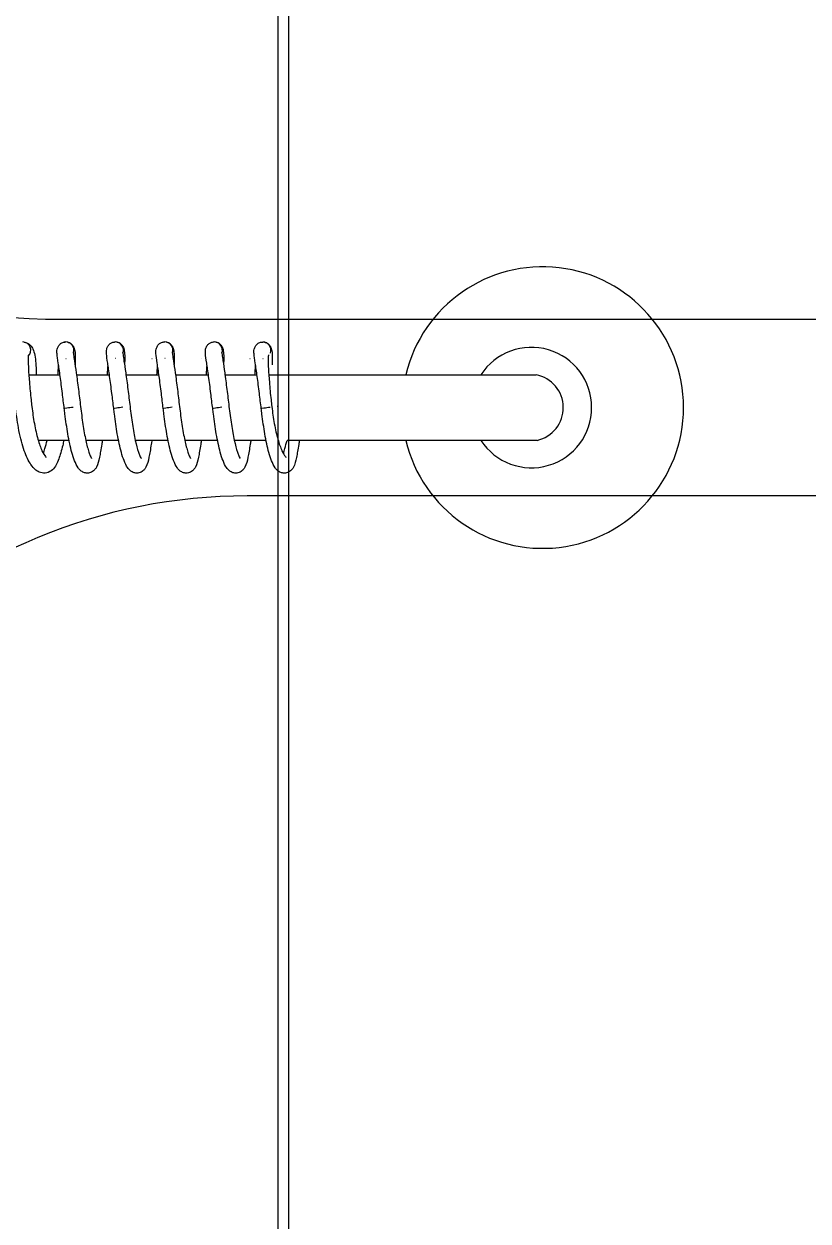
# Model space of a CAD drawing. Header units: metres. Extents: x 116 to 391, y -213 to 56.
# Drawn here: x 321.7922 to 321.9357, y -125.2339 to -125.0148 of the extents above; entities that cross this region are included whole.
import ezdxf

# ---------------------------------------------------------------- set-up
doc = ezdxf.new("R2010")
doc.units = ezdxf.units.M
doc.layers.add('A-PISO', color=30, linetype='Continuous')
doc.layers.add('AR-157$0$A-MUEBLES FIJOS', color=8, linetype='Continuous')

# ---------------------------------------------------------------- blocks, each defined once
blk = doc.blocks.new('AR-157$0$503-3D')
at = {"color": 0}
for points in [[(-25.6, 52), (-10.05, 52, -0.414214), (1.95, 40), (1.95, 16.58, -0.414214), (-10.05, 4.58), (-25.6, 4.58, -0.414214), (-37.6, 16.58), (-37.6, 40, -0.414214)], [(15.18, 46.61), (27.6, 46.61, -0.414214), (37.6, 36.61), (37.6, 14.58, -0.414214), (27.6, 4.58), (15.18, 4.58, -0.414214), (5.18, 14.58), (5.18, 36.61, -0.414214)]]:
    blk.add_lwpolyline(points, format="xyb", close=True, dxfattribs=at)
blk = doc.blocks.new('AR-157$0$EB1005-S')
at = {"color": 0}
for p, q in [((0.6, -11.506), (0.6, -12.076)), ((-0.6, -12.242), (-0.6, -11.678)), ((0.6, -12.378), (0.6, -12.981)), ((-0.6, -13.147), (-0.6, -12.548)), ((0.6, -13.284), (0.6, -13.886)), ((-0.6, -14.053), (-0.6, -13.454)), ((0.6, -14.189), (0.6, -14.792)), ((-0.6, -14.958), (-0.6, -14.359)), ((0.6, -15.095), (0.6, -15.68)), ((-0.6, -15.846), (-0.6, -15.265)), ((0.6, -15.896), (0.6, -20.787)), ((-0.6, -18.398), (-0.6, -16.23)), ((0.6, -17.736), (0.6, -18.228)), ((-0.6, -20.805), (-0.6, -17.886))]:
    blk.add_line(p, q, dxfattribs=at)
for centre, radius, start, end in [((0, -20.907), 2.576, 103.4691, 76.5309), ((0, -20.701), 1.102, 122.9858, 57.0142), ((-0.002, -20.671), 0.613, 192.6228, 349.1066)]:
    blk.add_arc(centre, radius, start, end, dxfattribs=at)
for centre, major_axis, ratio, start_param, end_param in [((0, -11.412), (-0.018, 0.149), 0.020828, 3.142059, 3.335271), ((1.05, -11.396), (-0.15, 0), 0.981023, 0.747236, 3.141278), ((0, -12.303), (-0.018, 0.149), 0.008866, 4.597377, 6.28036), ((1.05, -12.182), (-0.15, 0), 0.995312, 0.001266, 0.033099), ((1.05, -12.182), (-0.15, 0), 0.995312, 1.212878, 3.140964), ((1.05, -12.181), (-0.15, 0), 0.995304, 3.145937, 3.341641), ((0, -12.3), (-0.018, 0.149), 0.008866, 3.143383, 3.237729), ((0, -12.303), (-0.018, 0.149), 0.008866, 3.143383, 3.237729), ((0.001, -13.208), (-0.018, 0.149), 0.008866, 4.597377, 6.28036), ((1.051, -13.087), (-0.15, 0), 0.995312, 0.001266, 0.033099), ((1.051, -13.087), (-0.15, 0), 0.995312, 1.212878, 3.140964), ((0, -13.205), (-0.018, 0.149), 0.008866, 3.143383, 3.237729), ((0.001, -13.208), (-0.018, 0.149), 0.008866, 3.143383, 3.237729), ((1.05, -13.76), (-0.15, 0), 0.995038, 6.264901, 6.278883), ((1.05, -13.759), (-0.15, 0), 0.995047, 0.000849, 0.002303), ((1.05, -13.759), (-0.15, 0), 0.995047, 0.002303, 0.003303), ((1.05, -13.76), (-0.15, 0), 0.995038, 6.279883, 6.282798), ((0.001, -14.113), (-0.018, 0.149), 0.008866, 4.597377, 6.28036), ((1.051, -13.993), (-0.15, 0), 0.995312, 0.001266, 0.033099), ((1.051, -13.993), (-0.15, 0), 0.995312, 1.212878, 3.140964), ((0.001, -14.111), (-0.018, 0.149), 0.008866, 3.143383, 3.237729), ((0.001, -14.113), (-0.018, 0.149), 0.008866, 3.143383, 3.237729), ((1.05, -14.666), (-0.15, 0), 0.995038, 6.264901, 6.278883), ((1.05, -14.665), (-0.15, 0), 0.995047, 0.002303, 0.003303), ((1.05, -14.666), (-0.15, 0), 0.995038, 6.279883, 6.282798), ((0.001, -15.019), (-0.018, 0.149), 0.008866, 4.597377, 6.28036), ((1.051, -14.898), (-0.15, 0), 0.995312, 1.212878, 3.140964), ((0.001, -15.016), (-0.018, 0.149), 0.008866, 3.143383, 3.237729), ((0.001, -15.019), (-0.018, 0.149), 0.008866, 3.143383, 3.237729), ((1.049, -15.554), (-0.15, 0), 0.995038, 6.264901, 6.278883), ((-0.001, -15.907), (-0.018, 0.149), 0.008866, 4.597377, 6.28036), ((1.049, -15.553), (-0.15, 0), 0.995047, 0.000849, 0.002303), ((1.049, -15.553), (-0.15, 0), 0.995047, 0.002303, 0.003303), ((1.049, -15.554), (-0.15, 0), 0.995038, 6.279883, 6.282798), ((1.049, -15.786), (-0.15, 0), 0.995312, 0.001266, 0.033099), ((1.049, -15.786), (-0.15, 0), 0.995312, 1.212878, 3.140964), ((-0.001, -15.904), (-0.018, 0.149), 0.008866, 3.143383, 3.237729), ((-0.001, -15.907), (-0.018, 0.149), 0.008866, 3.143383, 3.237729), ((1.05, -16.054), (-0.15, 0), 0.923244, 0.002303, 0.003303), ((1.05, -16.055), (-0.15, 0), 0.92321, 6.279883, 6.28342)]:
    blk.add_ellipse(centre, major_axis=major_axis, ratio=ratio, start_param=start_param, end_param=end_param, dxfattribs=at)
for points, knots in [([(-0.6, -12.148), (-0.632, -12.14), (-0.663, -12.133), (-0.787, -12.103), (-0.871, -12.08), (-1.02, -12.025), (-1.087, -11.995), (-1.164, -11.91), (-1.185, -11.873), (-1.203, -11.796), (-1.201, -11.757), (-1.181, -11.689), (-1.164, -11.66), (-1.117, -11.6), (-1.083, -11.572), (-0.977, -11.499), (-0.892, -11.459), (-0.684, -11.386), (-0.557, -11.353), (-0.294, -11.301), (-0.155, -11.28), (-0.018, -11.263)], [0.611274, 0.611274, 0.611274, 0.611274, 0.724425, 0.724425, 1.087459, 1.087459, 1.497335, 1.497335, 1.686915, 1.686915, 1.862632, 1.862632, 2.031104, 2.031104, 2.268562, 2.268562, 2.685038, 2.685038, 3.124857, 3.124857, 3.538888, 3.538888, 3.538888, 3.538888]), ([(0.018, -11.561), (-0.087, -11.574), (-0.193, -11.589), (-0.396, -11.626), (-0.494, -11.648), (-0.661, -11.695), (-0.734, -11.721), (-0.84, -11.769), (-0.879, -11.794), (-0.904, -11.815), (-0.907, -11.819), (-0.909, -11.821), (-0.909, -11.821), (-0.909, -11.821)], [0, 0, 0, 0, 0.317529, 0.317529, 0.644451, 0.644451, 0.9582, 0.9582, 1.252389, 1.252389, 1.372066, 1.372066, 1.392245, 1.392245, 1.392245, 1.392245]), ([(0.966, -11.5), (0.966, -11.5), (0.965, -11.5), (0.959, -11.498), (0.95, -11.497), (0.919, -11.494), (0.894, -11.494), (0.821, -11.494), (0.769, -11.496), (0.636, -11.503), (0.551, -11.509), (0.36, -11.525), (0.251, -11.535), (0.1, -11.551), (0.059, -11.556), (0.018, -11.561)], [0.32183, 0.32183, 0.32183, 0.32183, 0.363098, 0.363098, 0.480473, 0.480473, 0.651461, 0.651461, 0.893817, 0.893817, 1.200219, 1.200219, 1.5353, 1.5353, 1.659037, 1.659037, 1.659037, 1.659037]), ([(1.198, -11.419), (1.195, -11.44), (1.189, -11.461), (1.169, -11.501), (1.154, -11.521), (1.116, -11.555), (1.094, -11.568), (1.037, -11.596), (0.999, -11.606), (0.871, -11.632), (0.76, -11.639), (0.621, -11.638), (0.61, -11.638), (0.6, -11.638)], [0.033778, 0.033778, 0.033778, 0.033778, 0.123022, 0.123022, 0.234961, 0.234961, 0.375435, 0.375435, 0.603934, 0.603934, 1.084733, 1.084733, 1.122303, 1.122303, 1.122303, 1.122303]), ([(-0.84, -11.772), (-0.814, -11.781), (-0.782, -11.791), (-0.704, -11.814), (-0.654, -11.827), (-0.6, -11.84)], [2.1504989, 2.1504989, 2.1504989, 2.1504989, 2.3175796, 2.3175796, 2.5229813, 2.5229813, 2.5229813, 2.5229813]), ([(-0.018, -12.154), (0.075, -12.142), (0.169, -12.131), (0.37, -12.107), (0.476, -12.093), (0.662, -12.067), (0.745, -12.054), (0.884, -12.034), (0.939, -12.025), (1.011, -12.02), (1.034, -12.017), (1.079, -12.027), (1.089, -12.03), (1.117, -12.041), (1.135, -12.052), (1.164, -12.079), (1.176, -12.095), (1.192, -12.129), (1.198, -12.148), (1.2, -12.17), (1.2, -12.175), (1.2, -12.18), (1.2, -12.181), (1.2, -12.182), (1.2, -12.182), (1.2, -12.182), (1.2, -12.182), (1.2, -12.182)], [0, 0, 0, 0, 0.28222, 0.28222, 0.628576, 0.628576, 0.969694, 0.969694, 1.323784, 1.323784, 1.516267, 1.516267, 1.566508, 1.566508, 1.642169, 1.642169, 1.707637, 1.707637, 1.770984, 1.770984, 1.786704, 1.786704, 1.789649, 1.789649, 1.789776, 1.789776, 1.789849, 1.789849, 1.789849, 1.789849]), ([(0.6, -12.038), (0.618, -12.04), (0.635, -12.041), (0.694, -12.046), (0.734, -12.049), (0.77, -12.051)], [0.6169147, 0.6169147, 0.6169147, 0.6169147, 0.6820624, 0.6820624, 0.8430163, 0.8430163, 0.8430163, 0.8430163]), ([(-0.6, -12.853), (-0.625, -12.849), (-0.649, -12.845), (-0.764, -12.826), (-0.844, -12.812), (-0.982, -12.784), (-1.036, -12.772), (-1.106, -12.735), (-1.12, -12.725), (-1.151, -12.7), (-1.168, -12.68), (-1.193, -12.631), (-1.2, -12.602), (-1.199, -12.552), (-1.195, -12.529), (-1.178, -12.487), (-1.165, -12.469), (-1.136, -12.435), (-1.118, -12.42), (-1.063, -12.382), (-1.021, -12.362), (-0.928, -12.325), (-0.877, -12.309), (-0.723, -12.266), (-0.606, -12.242), (-0.367, -12.2), (-0.242, -12.182), (-0.084, -12.162), (-0.051, -12.158), (-0.018, -12.154)], [0.613067, 0.613067, 0.613067, 0.613067, 0.702952, 0.702952, 1.052109, 1.052109, 1.428982, 1.428982, 1.524435, 1.524435, 1.64078, 1.64078, 1.752529, 1.752529, 1.84611, 1.84611, 1.952012, 1.952012, 2.088944, 2.088944, 2.367274, 2.367274, 2.615898, 2.615898, 3.038206, 3.038206, 3.41692, 3.41692, 3.517214, 3.517214, 3.517214, 3.517214]), ([(1.197, -12.211), (1.195, -12.221), (1.192, -12.231), (1.182, -12.258), (1.171, -12.274), (1.147, -12.301), (1.133, -12.312), (1.106, -12.328), (1.093, -12.333), (1.066, -12.342), (1.052, -12.345), (1.003, -12.353), (0.966, -12.355), (0.881, -12.356), (0.835, -12.354), (0.784, -12.352)], [0.0358434, 0.0358434, 0.0358434, 0.0358434, 0.0707604, 0.0707604, 0.1379711, 0.1379711, 0.2078791, 0.2078791, 0.2802102, 0.2802102, 0.382308, 0.382308, 0.6448485, 0.6448485, 0.8743786, 0.8743786, 0.8743786, 0.8743786]), ([(0.019, -12.452), (-0.091, -12.465), (-0.203, -12.48), (-0.412, -12.512), (-0.513, -12.529), (-0.684, -12.566), (-0.758, -12.586), (-0.841, -12.614), (-0.864, -12.622), (-0.898, -12.637), (-0.912, -12.644), (-0.927, -12.652), (-0.93, -12.655), (-0.93, -12.655)], [0, 0, 0, 0, 0.332421, 0.332421, 0.667954, 0.667954, 0.991586, 0.991586, 1.142531, 1.142531, 1.278902, 1.278902, 1.385372, 1.385372, 1.385372, 1.385372]), ([(1.02, -12.32), (1.02, -12.32), (1.02, -12.32), (1.019, -12.32), (1.015, -12.32), (0.999, -12.321), (0.984, -12.323), (0.936, -12.329), (0.897, -12.335), (0.791, -12.351), (0.717, -12.362), (0.544, -12.386), (0.439, -12.4), (0.23, -12.426), (0.124, -12.439), (0.019, -12.452)], [0.329548, 0.329548, 0.329548, 0.329548, 0.335819, 0.335819, 0.418572, 0.418572, 0.555999, 0.555999, 0.779872, 0.779872, 1.081742, 1.081742, 1.428565, 1.428565, 1.745675, 1.745675, 1.745675, 1.745675]), ([(-0.018, -13.059), (0.076, -13.048), (0.17, -13.037), (0.37, -13.012), (0.476, -12.998), (0.663, -12.972), (0.746, -12.96), (0.884, -12.939), (0.939, -12.93), (1.011, -12.925), (1.034, -12.923), (1.079, -12.932), (1.09, -12.935), (1.117, -12.947), (1.135, -12.957), (1.164, -12.985), (1.176, -13.001), (1.193, -13.034), (1.198, -13.053), (1.2, -13.076), (1.201, -13.08), (1.201, -13.085), (1.201, -13.086), (1.201, -13.087), (1.201, -13.087), (1.201, -13.087), (1.201, -13.087), (1.201, -13.087)], [0, 0, 0, 0, 0.28222, 0.28222, 0.628576, 0.628576, 0.969694, 0.969694, 1.323784, 1.323784, 1.516267, 1.516267, 1.566508, 1.566508, 1.642169, 1.642169, 1.707637, 1.707637, 1.770984, 1.770984, 1.786704, 1.786704, 1.789649, 1.789649, 1.789776, 1.789776, 1.789849, 1.789849, 1.789849, 1.789849]), ([(-0.599, -13.758), (-0.624, -13.754), (-0.649, -13.75), (-0.764, -13.731), (-0.844, -13.717), (-0.982, -13.689), (-1.035, -13.678), (-1.106, -13.64), (-1.12, -13.631), (-1.15, -13.605), (-1.168, -13.585), (-1.192, -13.536), (-1.199, -13.507), (-1.199, -13.457), (-1.194, -13.435), (-1.177, -13.393), (-1.165, -13.375), (-1.135, -13.34), (-1.118, -13.325), (-1.062, -13.287), (-1.021, -13.267), (-0.927, -13.231), (-0.876, -13.214), (-0.723, -13.172), (-0.606, -13.147), (-0.366, -13.105), (-0.242, -13.088), (-0.084, -13.067), (-0.051, -13.063), (-0.018, -13.059)], [0.613067, 0.613067, 0.613067, 0.613067, 0.702952, 0.702952, 1.052109, 1.052109, 1.428982, 1.428982, 1.524435, 1.524435, 1.64078, 1.64078, 1.752529, 1.752529, 1.84611, 1.84611, 1.952012, 1.952012, 2.088944, 2.088944, 2.367274, 2.367274, 2.615898, 2.615898, 3.038206, 3.038206, 3.41692, 3.41692, 3.517214, 3.517214, 3.517214, 3.517214]), ([(0.601, -12.943), (0.618, -12.945), (0.636, -12.946), (0.694, -12.951), (0.734, -12.954), (0.77, -12.956)], [0.6169147, 0.6169147, 0.6169147, 0.6169147, 0.6820624, 0.6820624, 0.8430163, 0.8430163, 0.8430163, 0.8430163]), ([(1.198, -13.117), (1.196, -13.127), (1.193, -13.136), (1.182, -13.163), (1.171, -13.18), (1.147, -13.207), (1.133, -13.217), (1.106, -13.233), (1.094, -13.239), (1.066, -13.248), (1.052, -13.251), (1.004, -13.259), (0.967, -13.26), (0.881, -13.261), (0.836, -13.26), (0.784, -13.257)], [0.0358434, 0.0358434, 0.0358434, 0.0358434, 0.0707604, 0.0707604, 0.1379711, 0.1379711, 0.2078791, 0.2078791, 0.2802102, 0.2802102, 0.382308, 0.382308, 0.6448485, 0.6448485, 0.8743786, 0.8743786, 0.8743786, 0.8743786]), ([(0.019, -13.357), (-0.091, -13.371), (-0.202, -13.385), (-0.412, -13.417), (-0.512, -13.435), (-0.684, -13.472), (-0.758, -13.491), (-0.84, -13.519), (-0.863, -13.528), (-0.898, -13.542), (-0.911, -13.549), (-0.926, -13.558), (-0.93, -13.56), (-0.93, -13.56)], [0, 0, 0, 0, 0.332421, 0.332421, 0.667954, 0.667954, 0.991586, 0.991586, 1.142531, 1.142531, 1.278902, 1.278902, 1.385372, 1.385372, 1.385372, 1.385372]), ([(1.02, -13.226), (1.02, -13.226), (1.02, -13.226), (1.02, -13.226), (1.016, -13.226), (1, -13.227), (0.985, -13.228), (0.936, -13.235), (0.897, -13.24), (0.791, -13.256), (0.718, -13.267), (0.544, -13.292), (0.439, -13.305), (0.23, -13.331), (0.124, -13.344), (0.019, -13.357)], [0.329548, 0.329548, 0.329548, 0.329548, 0.335819, 0.335819, 0.418572, 0.418572, 0.555999, 0.555999, 0.779872, 0.779872, 1.081742, 1.081742, 1.428565, 1.428565, 1.745675, 1.745675, 1.745675, 1.745675]), ([(-0.599, -14.663), (-0.624, -14.659), (-0.648, -14.655), (-0.763, -14.636), (-0.844, -14.623), (-0.981, -14.594), (-1.035, -14.583), (-1.105, -14.545), (-1.12, -14.536), (-1.15, -14.51), (-1.167, -14.491), (-1.192, -14.442), (-1.199, -14.412), (-1.199, -14.362), (-1.194, -14.34), (-1.177, -14.298), (-1.165, -14.28), (-1.135, -14.245), (-1.117, -14.231), (-1.062, -14.192), (-1.021, -14.173), (-0.927, -14.136), (-0.876, -14.12), (-0.723, -14.077), (-0.606, -14.052), (-0.366, -14.011), (-0.242, -13.993), (-0.084, -13.973), (-0.051, -13.969), (-0.017, -13.965)], [0.613067, 0.613067, 0.613067, 0.613067, 0.702952, 0.702952, 1.052109, 1.052109, 1.428982, 1.428982, 1.524435, 1.524435, 1.64078, 1.64078, 1.752529, 1.752529, 1.84611, 1.84611, 1.952012, 1.952012, 2.088944, 2.088944, 2.367274, 2.367274, 2.615898, 2.615898, 3.038206, 3.038206, 3.41692, 3.41692, 3.517214, 3.517214, 3.517214, 3.517214]), ([(-0.017, -13.965), (0.076, -13.953), (0.17, -13.942), (0.37, -13.917), (0.477, -13.904), (0.663, -13.878), (0.746, -13.865), (0.885, -13.844), (0.94, -13.836), (1.012, -13.83), (1.035, -13.828), (1.08, -13.838), (1.09, -13.841), (1.118, -13.852), (1.136, -13.863), (1.165, -13.89), (1.177, -13.906), (1.193, -13.94), (1.198, -13.958), (1.201, -13.981), (1.201, -13.986), (1.201, -13.991), (1.201, -13.992), (1.201, -13.992), (1.201, -13.993), (1.201, -13.993), (1.201, -13.993), (1.201, -13.993)], [0, 0, 0, 0, 0.28222, 0.28222, 0.628576, 0.628576, 0.969694, 0.969694, 1.323784, 1.323784, 1.516267, 1.516267, 1.566508, 1.566508, 1.642169, 1.642169, 1.707637, 1.707637, 1.770984, 1.770984, 1.786704, 1.786704, 1.789649, 1.789649, 1.789776, 1.789776, 1.789849, 1.789849, 1.789849, 1.789849]), ([(0.601, -13.849), (0.619, -13.85), (0.636, -13.852), (0.695, -13.857), (0.734, -13.859), (0.77, -13.861)], [0.6169147, 0.6169147, 0.6169147, 0.6169147, 0.6820624, 0.6820624, 0.8430163, 0.8430163, 0.8430163, 0.8430163]), ([(1.02, -14.131), (1.02, -14.131), (1.02, -14.131), (1.02, -14.131), (1.016, -14.131), (1, -14.132), (0.985, -14.134), (0.937, -14.14), (0.897, -14.146), (0.791, -14.162), (0.718, -14.173), (0.545, -14.197), (0.44, -14.211), (0.23, -14.237), (0.124, -14.249), (0.019, -14.262)], [0.329548, 0.329548, 0.329548, 0.329548, 0.335819, 0.335819, 0.418572, 0.418572, 0.555999, 0.555999, 0.779872, 0.779872, 1.081742, 1.081742, 1.428565, 1.428565, 1.745675, 1.745675, 1.745675, 1.745675]), ([(1.198, -14.022), (1.196, -14.032), (1.193, -14.042), (1.182, -14.069), (1.172, -14.085), (1.147, -14.112), (1.133, -14.123), (1.107, -14.139), (1.094, -14.144), (1.067, -14.153), (1.053, -14.156), (1.004, -14.164), (0.967, -14.166), (0.882, -14.166), (0.836, -14.165), (0.785, -14.163)], [0.0358434, 0.0358434, 0.0358434, 0.0358434, 0.0707604, 0.0707604, 0.1379711, 0.1379711, 0.2078791, 0.2078791, 0.2802102, 0.2802102, 0.382308, 0.382308, 0.6448485, 0.6448485, 0.8743786, 0.8743786, 0.8743786, 0.8743786]), ([(0.019, -14.262), (-0.091, -14.276), (-0.202, -14.29), (-0.412, -14.322), (-0.512, -14.34), (-0.683, -14.377), (-0.757, -14.397), (-0.84, -14.424), (-0.863, -14.433), (-0.898, -14.448), (-0.911, -14.454), (-0.926, -14.463), (-0.93, -14.466), (-0.93, -14.466)], [0, 0, 0, 0, 0.332421, 0.332421, 0.667954, 0.667954, 0.991586, 0.991586, 1.142531, 1.142531, 1.278902, 1.278902, 1.385372, 1.385372, 1.385372, 1.385372]), ([(-0.599, -15.569), (-0.624, -15.565), (-0.648, -15.561), (-0.763, -15.542), (-0.843, -15.528), (-0.981, -15.5), (-1.035, -15.488), (-1.105, -15.451), (-1.119, -15.441), (-1.15, -15.416), (-1.167, -15.396), (-1.192, -15.347), (-1.199, -15.318), (-1.199, -15.268), (-1.194, -15.245), (-1.177, -15.204), (-1.164, -15.185), (-1.135, -15.151), (-1.117, -15.136), (-1.062, -15.098), (-1.02, -15.078), (-0.927, -15.041), (-0.876, -15.025), (-0.722, -14.983), (-0.606, -14.958), (-0.366, -14.916), (-0.241, -14.898), (-0.083, -14.878), (-0.05, -14.874), (-0.017, -14.87)], [0.613067, 0.613067, 0.613067, 0.613067, 0.702952, 0.702952, 1.052109, 1.052109, 1.428982, 1.428982, 1.524435, 1.524435, 1.64078, 1.64078, 1.752529, 1.752529, 1.84611, 1.84611, 1.952012, 1.952012, 2.088944, 2.088944, 2.367274, 2.367274, 2.615898, 2.615898, 3.038206, 3.038206, 3.41692, 3.41692, 3.517214, 3.517214, 3.517214, 3.517214]), ([(-0.017, -14.87), (0.076, -14.858), (0.17, -14.847), (0.371, -14.823), (0.477, -14.809), (0.663, -14.783), (0.746, -14.771), (0.885, -14.75), (0.94, -14.741), (1.012, -14.736), (1.035, -14.733), (1.08, -14.743), (1.09, -14.746), (1.118, -14.757), (1.136, -14.768), (1.165, -14.795), (1.177, -14.811), (1.193, -14.845), (1.199, -14.864), (1.201, -14.886), (1.201, -14.891), (1.201, -14.896), (1.201, -14.897), (1.201, -14.898), (1.201, -14.898), (1.201, -14.898), (1.201, -14.898), (1.201, -14.898)], [0, 0, 0, 0, 0.28222, 0.28222, 0.628576, 0.628576, 0.969694, 0.969694, 1.323784, 1.323784, 1.516267, 1.516267, 1.566508, 1.566508, 1.642169, 1.642169, 1.707637, 1.707637, 1.770984, 1.770984, 1.786704, 1.786704, 1.789649, 1.789649, 1.789776, 1.789776, 1.789849, 1.789849, 1.789849, 1.789849]), ([(0.601, -14.754), (0.619, -14.756), (0.636, -14.757), (0.695, -14.762), (0.734, -14.765), (0.771, -14.767)], [0.6169147, 0.6169147, 0.6169147, 0.6169147, 0.6820624, 0.6820624, 0.8430163, 0.8430163, 0.8430163, 0.8430163]), ([(1.021, -15.036), (1.021, -15.036), (1.021, -15.036), (1.02, -15.036), (1.016, -15.036), (1, -15.037), (0.985, -15.039), (0.937, -15.045), (0.898, -15.051), (0.792, -15.067), (0.718, -15.078), (0.545, -15.102), (0.44, -15.116), (0.23, -15.142), (0.125, -15.155), (0.02, -15.168)], [0.329548, 0.329548, 0.329548, 0.329548, 0.335819, 0.335819, 0.418572, 0.418572, 0.555999, 0.555999, 0.779872, 0.779872, 1.081742, 1.081742, 1.428565, 1.428565, 1.745675, 1.745675, 1.745675, 1.745675]), ([(1.198, -14.927), (1.196, -14.937), (1.193, -14.947), (1.183, -14.974), (1.172, -14.99), (1.148, -15.018), (1.134, -15.028), (1.107, -15.044), (1.094, -15.049), (1.067, -15.058), (1.053, -15.061), (1.004, -15.069), (0.967, -15.071), (0.882, -15.072), (0.836, -15.071), (0.785, -15.068)], [0.0358434, 0.0358434, 0.0358434, 0.0358434, 0.0707604, 0.0707604, 0.1379711, 0.1379711, 0.2078791, 0.2078791, 0.2802102, 0.2802102, 0.382308, 0.382308, 0.6448485, 0.6448485, 0.8743786, 0.8743786, 0.8743786, 0.8743786]), ([(0.02, -15.168), (-0.09, -15.181), (-0.202, -15.196), (-0.411, -15.228), (-0.512, -15.246), (-0.683, -15.283), (-0.757, -15.302), (-0.84, -15.33), (-0.863, -15.338), (-0.898, -15.353), (-0.911, -15.36), (-0.926, -15.368), (-0.93, -15.371), (-0.93, -15.371)], [0, 0, 0, 0, 0.332421, 0.332421, 0.667954, 0.667954, 0.991586, 0.991586, 1.142531, 1.142531, 1.278902, 1.278902, 1.385372, 1.385372, 1.385372, 1.385372]), ([(-0.601, -16.457), (-0.626, -16.453), (-0.65, -16.449), (-0.765, -16.43), (-0.845, -16.416), (-0.983, -16.388), (-1.037, -16.377), (-1.107, -16.339), (-1.121, -16.33), (-1.152, -16.304), (-1.169, -16.284), (-1.193, -16.235), (-1.201, -16.206), (-1.2, -16.156), (-1.195, -16.133), (-1.179, -16.092), (-1.166, -16.073), (-1.137, -16.039), (-1.119, -16.024), (-1.063, -15.986), (-1.022, -15.966), (-0.928, -15.93), (-0.878, -15.913), (-0.724, -15.871), (-0.607, -15.846), (-0.367, -15.804), (-0.243, -15.787), (-0.085, -15.766), (-0.052, -15.762), (-0.019, -15.758)], [0.613067, 0.613067, 0.613067, 0.613067, 0.702952, 0.702952, 1.052109, 1.052109, 1.428982, 1.428982, 1.524435, 1.524435, 1.64078, 1.64078, 1.752529, 1.752529, 1.84611, 1.84611, 1.952012, 1.952012, 2.088944, 2.088944, 2.367274, 2.367274, 2.615898, 2.615898, 3.038206, 3.038206, 3.41692, 3.41692, 3.517214, 3.517214, 3.517214, 3.517214]), ([(-0.019, -15.758), (0.074, -15.747), (0.169, -15.735), (0.369, -15.711), (0.475, -15.697), (0.662, -15.671), (0.744, -15.659), (0.883, -15.638), (0.938, -15.629), (1.01, -15.624), (1.033, -15.622), (1.078, -15.631), (1.089, -15.634), (1.116, -15.646), (1.134, -15.656), (1.163, -15.684), (1.175, -15.699), (1.192, -15.733), (1.197, -15.752), (1.199, -15.775), (1.199, -15.779), (1.199, -15.784), (1.199, -15.785), (1.199, -15.786), (1.199, -15.786), (1.199, -15.786), (1.199, -15.786), (1.199, -15.786)], [0, 0, 0, 0, 0.28222, 0.28222, 0.628576, 0.628576, 0.969694, 0.969694, 1.323784, 1.323784, 1.516267, 1.516267, 1.566508, 1.566508, 1.642169, 1.642169, 1.707637, 1.707637, 1.770984, 1.770984, 1.786704, 1.786704, 1.789649, 1.789649, 1.789776, 1.789776, 1.789849, 1.789849, 1.789849, 1.789849]), ([(0.599, -15.642), (0.617, -15.644), (0.635, -15.645), (0.693, -15.65), (0.733, -15.653), (0.769, -15.655)], [0.6169147, 0.6169147, 0.6169147, 0.6169147, 0.6820624, 0.6820624, 0.8430163, 0.8430163, 0.8430163, 0.8430163]), ([(0.018, -15.951), (-0.087, -15.964), (-0.193, -15.979), (-0.396, -16.016), (-0.494, -16.038), (-0.661, -16.085), (-0.734, -16.111), (-0.84, -16.159), (-0.879, -16.184), (-0.904, -16.205), (-0.907, -16.209), (-0.909, -16.211), (-0.909, -16.211), (-0.909, -16.211)], [0, 0, 0, 0, 0.317529, 0.317529, 0.644451, 0.644451, 0.9582, 0.9582, 1.252389, 1.252389, 1.372066, 1.372066, 1.392245, 1.392245, 1.392245, 1.392245]), ([(0.966, -15.89), (0.966, -15.89), (0.965, -15.89), (0.959, -15.889), (0.95, -15.887), (0.919, -15.885), (0.894, -15.884), (0.821, -15.884), (0.769, -15.886), (0.636, -15.893), (0.551, -15.9), (0.36, -15.915), (0.251, -15.925), (0.1, -15.941), (0.059, -15.946), (0.018, -15.951)], [0.32183, 0.32183, 0.32183, 0.32183, 0.363098, 0.363098, 0.480473, 0.480473, 0.651461, 0.651461, 0.893817, 0.893817, 1.200219, 1.200219, 1.5353, 1.5353, 1.659037, 1.659037, 1.659037, 1.659037]), ([(1.196, -15.816), (1.195, -15.826), (1.192, -15.835), (1.181, -15.862), (1.17, -15.879), (1.146, -15.906), (1.132, -15.916), (1.105, -15.932), (1.092, -15.937), (1.065, -15.947), (1.051, -15.949), (1.003, -15.957), (0.966, -15.959), (0.88, -15.96), (0.835, -15.959), (0.783, -15.956)], [0.0358434, 0.0358434, 0.0358434, 0.0358434, 0.0707604, 0.0707604, 0.1379711, 0.1379711, 0.2078791, 0.2078791, 0.2802102, 0.2802102, 0.382308, 0.382308, 0.6448485, 0.6448485, 0.8743786, 0.8743786, 0.8743786, 0.8743786]), ([(-0.84, -16.162), (-0.814, -16.171), (-0.782, -16.181), (-0.704, -16.204), (-0.654, -16.217), (-0.6, -16.23)], [2.1504989, 2.1504989, 2.1504989, 2.1504989, 2.3175796, 2.3175796, 2.5229813, 2.5229813, 2.5229813, 2.5229813])]:
    blk.add_open_spline(points, degree=3, knots=knots, dxfattribs=at)
blk = doc.blocks.new('AR-157$0$503')
at = {"color": 0, "yscale": 0.01, "zscale": 0.01}
for name, p, xscale in [('AR-157$0$503-3D', (0.03565, -0.3), -0.01), ('AR-157$0$EB1005-S', (0, 0.2211), 0.01)]:
    blk.add_blockref(name, p, dxfattribs=dict(at, xscale=xscale))

msp = doc.modelspace()

# ---------------------------------------------------------------- linework, layer by layer
at = {"layer": 'A-PISO'}
for points in [[(321.2427, -124.25787), (321.83869, -124.25787), (321.83869, -125.45187), (321.2427, -125.45187)], [(321.84069, -124.25787), (322.43667, -124.25787), (322.43667, -125.45187), (321.84069, -125.45187)]]:
    msp.add_lwpolyline(points, close=True, dxfattribs=at)
msp.add_circle((327.37054, -149.16387), 63.45506, dxfattribs=at)

# ---------------------------------------------------------------- block references
at = {"layer": 'AR-157$0$A-MUEBLES FIJOS', "color": 8, "xscale": 0.9999206197906486, "yscale": 0.9999206197906486, "zscale": 0.9999206197906486, "rotation": 90.00000000000001}
msp.add_blockref('AR-157$0$503', (321.89917, -125.08502), dxfattribs=at)

doc.saveas('drawing.dxf')
